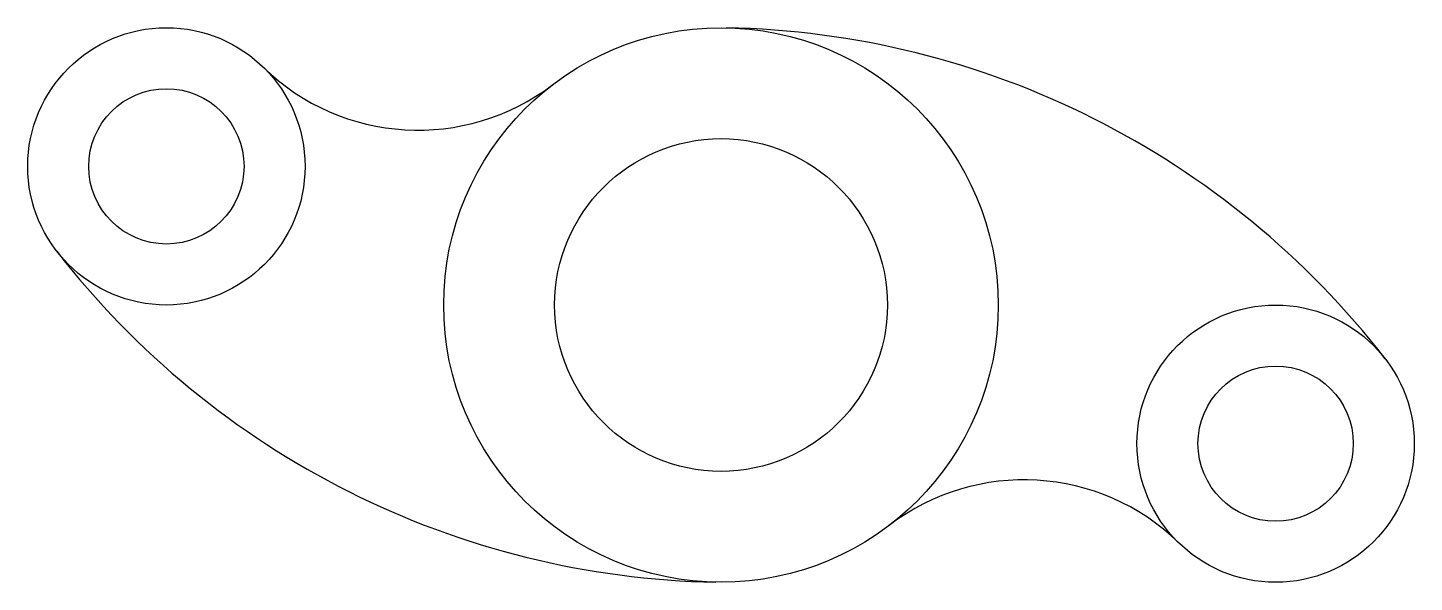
# Model space of a CAD drawing. Header units: millimetres. Extents: x -125 to 125, y -50 to 50.
import ezdxf

# ---------------------------------------------------------------- set-up
doc = ezdxf.new("R2010")
doc.units = ezdxf.units.MM

msp = doc.modelspace()

# ---------------------------------------------------------------- linework, layer by layer
for centre, radius in [((-100, 25), 25), ((0, 0), 50), ((-100, 25), 14), ((0, 0), 30), ((100, -25), 25), ((100, -25), 14)]:
    msp.add_circle(centre, radius)
for centre, radius, start, end in [((-2, -103.98), 154, 37.7527, 88.9007), ((-54.62, 71.53), 40, 225.7168, 307.3622), ((2, 103.98), 154, 217.7527, 268.9007), ((54.62, -71.53), 40, 45.7168, 127.3622)]:
    msp.add_arc(centre, radius, start, end)

doc.saveas('drawing.dxf')
